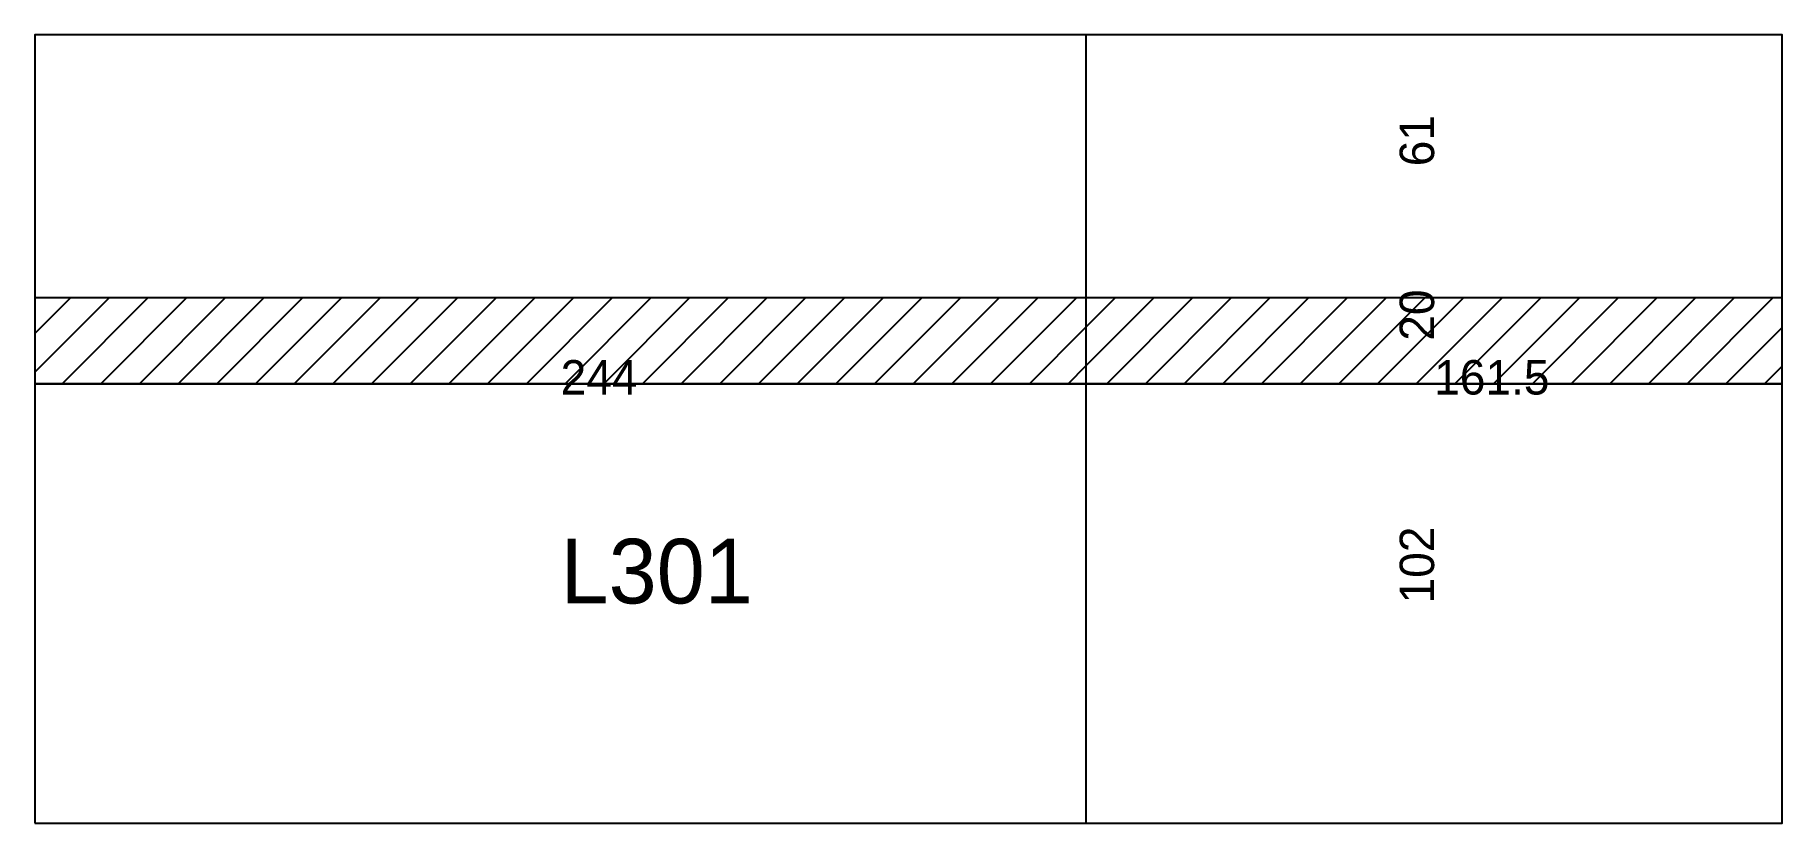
# Model space of a CAD drawing. Extents: x 2743 to 3148, y 2611 to 2794.
import ezdxf

# ---------------------------------------------------------------- set-up
doc = ezdxf.new("R2010")
doc.units = 0
for name, color, linetype in [('3', 3, 'Continuous'), ('4', 4, 'Continuous'), ('Painéis', 200, 'Continuous'), ('REAPROVEITAMENTO', 251, 'Continuous')]:
    doc.layers.add(name, color=color, linetype=linetype)

msp = doc.modelspace()

# ---------------------------------------------------------------- hatches: boundary and pattern name
at = {"layer": 'REAPROVEITAMENTO'}
h = msp.add_hatch(dxfattribs=at)
h.set_pattern_fill('ANSI31', scale=2)
h.paths.add_polyline_path([(2742.57, 2732.94), (2742.57, 2712.94), (2986.57, 2712.94), (2986.57, 2732.94)])
h = msp.add_hatch(dxfattribs=at)
h.set_pattern_fill('ANSI31', scale=2)
h.paths.add_polyline_path([(2986.57, 2732.94), (2986.57, 2712.94), (3148.07, 2712.94), (3148.07, 2732.94)])

# ---------------------------------------------------------------- linework, layer by layer
at = {"layer": '3'}
for p, q in [((3148.07, 2793.94), (2742.57, 2793.94)), ((2742.57, 2793.94), (2742.57, 2610.94)), ((2986.57, 2610.94), (2986.57, 2793.94)), ((3148.07, 2610.94), (3148.07, 2793.94)), ((2742.57, 2712.94), (3148.07, 2712.94)), ((2742.57, 2610.94), (3148.07, 2610.94))]:
    msp.add_line(p, q, dxfattribs=at)
at = {"layer": '3', "lineweight": 25}
msp.add_lwpolyline([(2742.57, 2610.94), (3148.07, 2610.94), (3148.07, 2793.94), (2742.57, 2793.94)], close=True, dxfattribs=at)
at = {"layer": '3'}
for points in [[(2742.57, 2732.94), (3148.07, 2732.94)], [(3148.07, 2712.94), (2742.57, 2712.94)]]:
    msp.add_lwpolyline(points, dxfattribs=at)
at = {"layer": 'Painéis', "lineweight": 18}
for p, q in [((2986.57, 2610.94), (2986.57, 2793.94)), ((2742.57, 2732.94), (3148.07, 2732.94)), ((2742.57, 2712.94), (3148.07, 2712.94))]:
    msp.add_line(p, q, dxfattribs=at)

# ---------------------------------------------------------------- texts
at = {"layer": '4'}
msp.add_text('L301', height=15, dxfattribs=at).set_placement((2864.57, 2661.94))
at = {"layer": 'Painéis'}
for s, p in [('61', (3067.32, 2763.44)), ('20', (3067.32, 2722.94)), ('102', (3067.32, 2661.94))]:
    msp.add_text(s, height=8, rotation=90, dxfattribs=at).set_placement(p)
for s, p in [('244', (2864.57, 2710.44)), ('161.5', (3067.32, 2710.44))]:
    msp.add_text(s, height=8, dxfattribs=at).set_placement(p)

doc.saveas('drawing.dxf')
